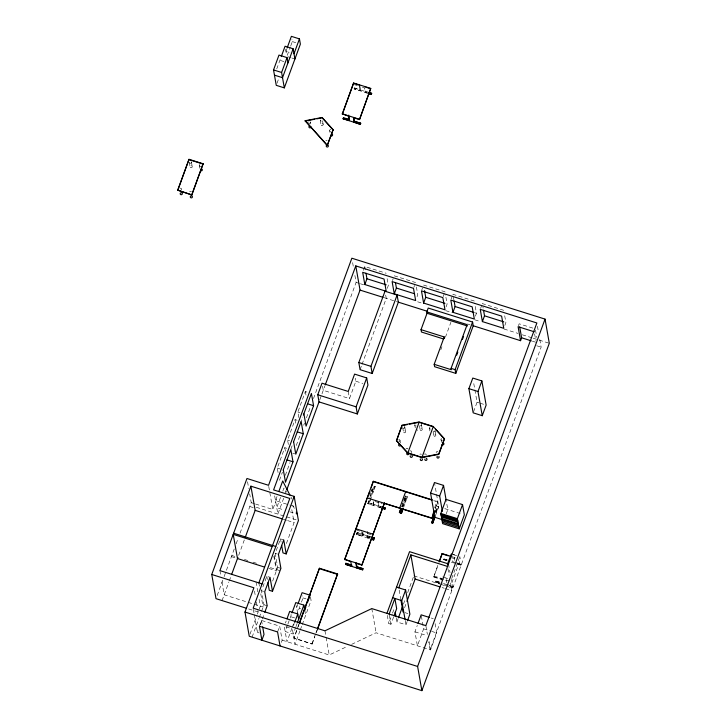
<?xml version="1.0" encoding="UTF-8"?>
<svg xmlns="http://www.w3.org/2000/svg" width="727" height="727" viewBox="0 0 727 727"><rect width="100%" height="100%" fill="white"/><g stroke="black" fill="none" stroke-linecap="round" stroke-linejoin="round"><path stroke-width="0.55" stroke-dasharray="3.63 2.73" d="M276.733 68.956L280.904 57.597M286.72 49.072L285.938 51.19L289.973 52.462M277.014 83.269L278.904 78.107M287.256 55.361L290.364 46.882M290.755 45.819L292.309 41.584L291.936 39.485M354.122 88.858L354.476 87.894L360.528 89.803L360.174 90.766L354.122 88.858L367.017 93.12M354.158 89.067L354.476 87.894M367.226 92.992L365.208 92.356L364.927 87.749M217.173 595.522L223.725 577.656M224.107 576.611L226.033 571.358M226.424 570.304L234.585 548.04M236.148 543.787L238.102 538.462M240.055 533.136L251.233 502.675L249.679 493.878M222.062 600.575L228.878 582M229.269 580.937L230.832 576.675M238.674 555.31L244.426 539.634M278.077 472.532L277.287 468.088L284.784 447.659L286.801 448.295M288.365 444.488L287.583 440.044L295.071 419.606L297.089 420.242M298.852 417.552L297.87 411.991L305.367 391.562L308.384 392.516M279.45 480.32L282.449 472.141M290.864 449.204L292.736 444.097M300.396 423.196L302.65 417.071M277.014 496.486L275.497 500.63L289.573 505.065M255.55 504.038L272.807 509.473L277.505 496.677M285.32 475.358L290.018 462.563M296.271 445.506L300.187 434.846M303.704 425.25L304.486 423.123M306.44 417.789L310.747 406.066M313.482 398.605L356.112 282.394L354.558 273.606M363.382 270.389L364.8 266.527L386.173 273.27M280.54 497.35L276.742 507.691L283.239 509.745M282.812 491.134L283.957 488.035L286.011 492.052M283.694 498.204L277.868 514.08L274.552 495.26M285.629 492.915L286.411 490.798M319.798 399.786L324.833 386.055M259.303 617.432L263.956 604.746L261.484 590.751L266.791 576.302L270.017 577.311M272.643 581.073L277.678 567.351L275.206 553.356L280.513 538.898L283.739 539.916M250.024 634.135L257.004 615.124M257.385 614.07L258.158 611.952L257.576 608.653M259.221 609.062L260.284 606.173L258.93 598.475M252.078 637.134L258.921 618.468M286.42 543.505L294.081 522.631L291.754 509.436M259.412 626.229L261.538 620.449L279.686 626.165L282.158 640.16L280.031 645.949M259.303 632.963L257.422 632.363L258.194 630.254M260.139 624.975L264.392 613.361M387.264 288.383L388.327 285.493L386.955 277.714M392.471 280.631L393.18 278.705M322.552 386.246L323.27 390.326L349.487 398.587L355.848 381.239L355.312 378.185M360.092 369.67L361.655 365.417M362.046 364.354L386.255 298.352L385.537 294.271M277.569 631.954L279.686 626.165M285.42 623.075L286.193 620.958M287.501 625.129L285.175 631.49L293.235 634.035L295.571 627.674M287.892 624.066L289.837 618.768M290.1 618.068L291.609 613.933M413.845 287.365L414.554 285.438M297.816 604.355L296.652 607.536L300.687 608.808M291.89 628.255L286.965 641.677L284.248 626.256L291.309 628.482M292.272 627.219L293.79 623.094M299.906 606.4L297.579 612.761L296.316 605.627M301.469 602.165L303.023 597.921L302.65 595.831M293.481 625.62L294.262 623.502M295.962 626.61L297.125 623.43M417.062 296.707L417.771 294.771L416.398 286.992M298.933 624.129L293.908 637.833L312.147 644.031L293.99 638.306L297.861 627.764M298.243 626.71L299.024 624.602M421.814 289.873L422.523 287.947M299.96 630.8L295.035 644.222L292.318 628.8M300.342 629.764L301.85 625.629M302.232 624.602L311.083 600.466L310.347 596.276M312.056 643.559L315.536 634.062M315.927 633.008L317.09 629.846M312.147 644.031L314.846 636.652M316.399 632.435L317.554 629.273M370.834 491.579L371.897 488.689M443.188 296.616L444.252 293.726M356.484 534.363L357.193 532.437L363.236 534.345L362.537 536.272L356.484 534.363L369.38 538.616M380.694 507.782L367.835 503.729L369.916 497.741M375.168 486.49L373.051 492.27L372.042 491.952L374.16 486.172L375.168 486.49L370.697 498.986M356.521 534.572L357.193 532.437M367.835 503.729L370.07 497.641M370.443 496.614L374.16 486.172M370.924 498.059L369.198 503.084L370.325 500.003M446.051 306.912L447.114 304.022L445.742 296.243M367.798 503.52L373.851 505.429L373.396 499.912M451.158 299.124L452.212 296.234M369.589 538.498L367.571 537.862L368.28 535.935L367.48 531.382M380.903 507.655L378.885 507.019L378.603 502.412M440.789 349.86L441.943 346.706M445.433 337.201L450.904 322.288M404.357 498.913L405.421 496.023L407.438 496.659L403.712 507.101M401.704 506.474L404.703 498.277M402.703 506.783L406.429 496.341L404.303 502.13L403.667 498.486M403.303 501.812L405.312 502.448L407.438 496.659M475.394 316.163L476.458 313.273L474.695 303.268M480.602 308.402L481.656 305.513M393.616 616.959L390.944 624.248L388.718 623.548L392.162 614.179M392.544 613.134L394.452 607.926M435.564 511.981L437.69 506.192L438.699 506.51L436.573 512.299L435.564 511.981L434.764 507.428L436.882 501.639M435.2 508.791L437.836 501.621L433.528 500.267M436.573 512.299L435.773 507.746L437.89 501.957L433.646 500.621M435.473 512.544L437.69 506.192M504.838 325.442L505.901 322.552L504.529 314.773M435.228 516.261L438.735 506.719L434.664 483.637M473.559 411.782L477.057 402.24L473.377 381.348M407.156 621.603L405.993 624.784L396.915 621.921L398.069 618.786M403.449 604.128L405.366 598.884M407.674 592.605L413.436 576.902M404.585 607.772L406.148 603.51M446.251 513.816L447.805 509.572L446.187 500.403M518.451 325.723L519.16 323.797L533.136 328.204M441.462 580.128L441.135 578.301L440.789 579.274L433.728 577.047L437.908 565.143M433.728 577.047L437.954 565.524M421.351 615.923L423.632 628.837L417.407 645.803L414.944 631.808L417.271 625.447M439.862 583.472L435.537 581.918L435.891 580.946L439.926 582.218M446.987 560.771L443.743 559.554L444.024 558.781L447.05 559.735M435.573 582.118L435.891 580.946M443.779 559.754L444.024 558.781M454.348 560.317L454.311 557.727L454.629 559.545M451.712 578.592L459.428 557.564M451.876 582.763L460.364 559.636L459.809 556.509M446.987 584.444L453.03 586.353L452.676 587.316L448.65 586.044M451.276 562.116L460.918 565.161L461.163 564.188L455.111 562.28M453.03 586.353L452.712 587.516L440.925 583.808M460.918 565.161L461.163 564.188M539.779 339.473L541.133 347.161L430.111 649.802L428.757 642.114M351.623 644.367L376.068 632.772L430.52 649.929L436.736 632.972L435.028 623.284M282.158 640.16L329.213 654.991L347.551 646.294M292.309 41.584L296.343 42.848M287.874 56.742L290.9 57.697M291.909 58.015L294.926 58.969M283.939 61.577L279.904 60.305L279.531 58.215M354.331 84.632L357.348 85.586M362.391 87.167L364.409 87.803L365.208 92.356M365.563 91.393L367.58 92.029M354.512 88.103L367.362 92.156M394.243 275.815L415.617 282.549M423.577 285.057L444.96 291.8L445.542 295.135M474.304 301.042L452.921 294.308L453.902 299.86M503.747 310.32L482.364 303.586L483.146 308.03M474.322 312.601L476.458 313.273M356.112 282.394L359.347 283.421M360.428 283.757L363.664 284.775M417.634 301.787L423.023 303.486M445.696 310.629L452.167 312.674M474.831 319.816L480.229 321.516M503.975 329.004L518.006 333.42M522.322 334.783L532.037 337.846M533.118 338.182L549.303 343.289M532.382 341.181L535.608 342.199M384.156 297.688L395.334 301.214M396.342 301.532L398.351 302.159M467.57 323.978L470.069 324.769M536.699 345.761L541.133 347.161M477.057 402.24L479.075 402.876M480.084 403.194L484.118 404.466M355.848 381.239L362.909 383.465M297.87 411.991L299.887 412.627M287.583 440.044L289.591 440.68M292.763 453.221L294.78 453.857M374.196 486.381L375.205 486.699M407.474 496.868L405.421 496.023M437.727 506.401L438.735 506.719M444.779 508.618L460.209 513.489M434.764 507.428L435.773 507.746M401.531 506.628L402.54 506.946L402.222 505.129M277.287 468.088L280.313 469.042M375.059 501.512L382.12 503.738M374.205 504.465L368.153 502.557L383.184 507.491M379.24 506.056L381.257 506.692M451.24 553.81L456.601 555.492M453.23 554.628L457.129 555.855M290.655 505.41L293.899 506.428M451.731 556.591L455.629 557.818M452.012 557.863L454.03 558.5M356.693 530.128L359.711 531.083M370.806 534.581L366.772 533.309L367.571 537.862M444.061 558.981L447.278 559.999M461.2 564.388L452.63 561.689L451.912 557.609M443.743 559.554L446.769 560.508M456.847 563.689L460.882 564.952M368.28 535.935L370.297 536.571M357.23 532.637L372.224 537.371M289.737 511.79L297.316 514.18M369.943 537.535L367.926 536.899L367.289 533.254M369.725 537.653L356.875 533.6L362.891 535.308L362.082 530.755M251.233 502.675L254.468 503.693M256.286 507.282L298.433 520.559M249.815 506.528L253.85 507.8M283.266 519.223L286.511 520.241M287.592 520.587L294.081 522.631M442.752 576.938L448.114 578.628M445.715 578.065L447.668 578.683M434.083 576.084L450.213 581.164M433.665 576.702L447.041 580.918M435.927 581.155L442.352 583.181M443.425 583.517L453.066 586.553M435.537 581.918L439.571 583.181M413.817 575.857L439.762 584.035M440.844 584.372L452.739 588.116L451.185 579.328M442.107 587.561L444.261 588.243M445.342 588.588L451.821 590.624L450.467 582.936M275.206 553.356L277.36 554.038M277.678 567.351L280.904 568.369M431.247 618.023L433.265 618.659M231.858 555.492L234.876 556.446M244.39 559.445L248.716 560.808M253.041 562.171L257.367 563.534M270.335 567.623L280.049 570.686M231.431 556.646L236.475 558.236M268.836 568.432L276.405 570.822L273.688 555.437M404.984 612.634L407.92 613.561M423.632 628.837L430.693 631.063M431.702 631.381L436.736 632.972M414.944 631.808L427.04 635.625M303.023 597.921L306.049 598.875M261.484 590.751L263.637 591.433M263.956 604.746L267.182 605.764M294.653 617.914L290.618 616.65L290.246 614.551M248.607 608.944L258.158 611.952M290.927 497.059L291.954 499.067M292.69 505.129L295.253 510.154M537.453 326.278L538.416 331.776M535.481 329.958L536.808 337.492M534.609 333.929L535.744 340.381M441.016 439.608L441.489 442.298M435.046 430.511L435.837 434.991M433.11 431.829L433.746 435.409M429.43 428.258L429.902 430.947M448.477 563.934L450.022 572.731M447.941 568.641L449.104 575.239M421.442 424.668L422.233 429.157M359.72 85.25L360.528 89.803M419.506 425.977L420.133 429.566M359.365 86.213L360.174 90.766M446.66 582.627L446.178 579.892L446.151 582.681M414.799 425.204L415.271 427.894M404.803 427.131L405.593 431.611M402.694 427.531L403.485 432.011M399.959 440.308L400.432 442.997M364.8 266.527L365.381 269.862M404.512 497.895L405.312 502.448M429.003 641.323L430.52 649.929M425.849 625.62L427.394 634.417M402.749 502.711L403.549 507.264M329.685 130.669L330.003 132.468M352.622 262.611L353.595 268.109M323.151 124.326L322.361 119.846A1.072 1.009 -10 0 1 321.361 121.055A1.072 1.009 -10 0 1 320.253 119.973M320.262 120.237L321.052 124.726M405.221 620.385L405.993 624.784M399.15 590.033L400.695 598.83M378.085 502.466L378.885 507.019M310.256 122.172L310.574 123.963M396.16 617.614L396.915 621.921M372.406 488.635L373.051 492.27M371.724 490.134L372.042 491.952M373.205 501.784L373.851 505.429M370.479 492.542L371.279 497.095L370.27 496.777L369.47 492.224M389.327 615.069L390.944 624.248M348.224 391.453L349.487 398.587M387.282 615.396L388.718 623.548M285.602 49.291L286.683 55.406M362.918 532.527L363.236 534.345M361.728 531.719L362.537 536.272M371.797 608.59L376.068 632.772M305.367 391.562L306.34 397.124M295.071 419.606L296.053 425.168M324.951 630.809L325.923 636.307M326.114 637.406L329.213 654.991M284.784 447.659L285.566 452.103M304.722 610.08L305.64 615.306M280.513 538.898L281.076 542.133M268.736 486.39L272.807 509.473M274.306 555.373L276.823 569.668M199.416 165.602L199.889 168.291M266.791 576.302L267.363 579.528M191.428 162.012L192.219 166.492M247.543 481.792L248.707 488.38M189.329 162.421L190.12 166.901M258.839 582.881L259.421 586.18M260.784 593.868L263.11 607.063L224.189 594.795L221.471 579.401M256.022 581.991L257.767 591.878M261.538 620.449L262.293 624.757M254.477 591.069L255.45 596.567M256.413 602.065L257.385 607.554M253.35 609.281L254.132 613.679M254.323 614.778L257.422 632.363M219.917 570.613L220.699 575.012M419.879 454.284A1.072 1.009 -10 0 1 421.387 454.366M409.801 451.103A1.072 1.009 -10 0 1 411.309 451.185A1.072 1.009 -10 0 1 411.191 452.621M421.36 424.423A1.072 1.009 -10 0 1 419.797 425.722M430.675 429.048A1.072 1.009 -10 0 1 430.02 427.149M398.996 439.499A1.072 1.009 -10 0 1 399.977 440.571A1.072 1.009 -10 0 1 398.832 441.525M398.032 439.953A1.072 1.009 -10 0 1 398.214 439.753M417.652 429.802A1.072 1.009 -10 0 1 417.098 430.393M416.307 425.904A1.072 1.009 -10 0 1 414.972 424.441M405.966 448.886A1.072 1.009 -10 0 1 408.02 448.986M404.357 426.485A1.072 1.009 -10 0 1 404.675 427.812A1.072 1.009 -10 0 1 403.303 428.258A1.072 1.009 -10 0 1 402.74 427.003M442.525 440.308A1.072 1.009 -10 0 1 441.098 439.862A1.072 1.009 -10 0 1 441.598 438.499M424.432 454.157A1.072 1.009 -10 0 1 426.131 455.238M435.064 430.775A1.072 1.009 -10 0 1 433.401 431.574M436.173 452.794A1.072 1.009 -10 0 1 438.045 451.912M189.683 191.819A1.072 1.009 -10 0 1 191.374 191.701M180.014 188.293A1.072 1.009 -10 0 1 181.177 189.956M191.346 161.757A1.072 1.009 -10 0 1 190.847 163.121A1.072 1.009 -10 0 1 189.42 162.675M200.925 166.301A1.072 1.009 -10 0 1 199.498 165.847A1.072 1.009 -10 0 1 199.998 164.484M325.832 140.765A1.072 1.009 -10 0 1 327.132 140.693M310.02 121.7A1.072 1.009 -10 0 1 308.848 123.336M308.157 122.572A1.072 1.009 -10 0 1 308.33 121.809M330.649 131.496A1.072 1.009 -10 0 1 329.676 130.406A1.072 1.009 -10 0 1 330.84 129.47M420.588 430.211A1.072 1.009 -10 0 0 422.251 429.421A1.072 1.009 -10 0 0 420.724 428.457A1.072 1.009 -10 0 0 420.588 430.211M403.93 432.656A1.072 1.009 -10 0 0 405.602 431.874A1.072 1.009 -10 0 0 404.076 430.902A1.072 1.009 -10 0 0 403.93 432.656M434.192 436.055A1.072 1.009 -10 0 0 435.855 435.255A1.072 1.009 -10 0 0 434.328 434.301A1.072 1.009 -10 0 0 434.192 436.055M190.565 167.546A1.072 1.009 -10 0 0 192.237 166.756A1.072 1.009 -10 0 0 190.71 165.792A1.072 1.009 -10 0 0 190.565 167.546M321.498 125.371A1.072 1.009 -10 0 0 323.17 124.59A1.072 1.009 -10 0 0 321.652 123.617A1.072 1.009 -10 0 0 321.498 125.371"/><path stroke-width="1.09" d="M177.697 190.156L189.011 159.313L203.124 163.757L191.873 194.945L177.697 190.156L191.873 194.945M177.751 190.492L189.011 159.313M191.81 194.6L203.124 163.757M287.11 48.009L291.382 36.35L299.451 38.894L300.378 44.12L284.321 87.876L276.26 85.341L273.534 69.919L278.986 55.079L287.047 57.615L287.974 62.849M281.276 56.561L285.066 46.237L293.135 48.773L294.926 58.969M284.321 87.876L281.603 72.464L287.047 57.615M293.135 48.773L282.521 77.689L274.461 75.145M294.008 53.734L299.451 38.894M343.162 118.737L349.205 120.646L348.406 116.093L342.299 113.848L353.613 83.005L370.752 88.412L359.502 119.591L353.449 117.683L354.249 122.236L360.338 124.344L343.162 118.737L343.517 117.774L349.56 119.682M342.353 114.194L353.613 83.005M343.199 118.946L343.517 117.774M348.406 116.093L348.76 115.13M354.249 122.236L353.967 117.629M359.502 119.591L370.752 88.412M360.301 124.144L360.656 123.181L354.603 121.273M368.08 93.456L371.297 94.465L371.615 93.301L368.589 92.347M360.338 124.344L360.656 123.181M371.297 94.465L371.615 93.301M211.748 574.484L246.962 478.493L268.545 485.291L351.85 258.212L545.041 319.108L549.303 343.289L421.878 690.65L249.252 636.243L244.99 612.061L253.896 587.77L211.748 574.484L216.01 598.666L246.48 608.272M258.839 582.881L289.819 498.449L250.897 486.181L219.917 570.613L262.065 583.899M231.613 574.539L237.902 557.4M245.19 537.535L255.159 510.363L250.897 486.181M294.171 496.377L253.16 608.181L324.951 630.809L371.797 608.59L425.849 625.62L536.871 322.979L355.776 265.9L273.606 489.898L294.171 496.377L298.433 520.559L286.202 553.91L282.976 552.893L281.649 545.359M283.194 470.096L290.836 449.559L292.99 461.79L285.493 482.219L283.339 469.996M293.481 442.052L301.123 421.515L303.277 433.746L295.789 454.175L293.626 441.952M303.395 415.026L311.41 393.471L313.573 405.693L306.076 426.131L303.922 413.899M278.914 491.316L282.712 480.965L289.9 495.051M317.763 394.761L322.006 383.193L348.224 391.453L354.594 374.105L366.69 377.922L367.944 385.056L357.339 413.963L319.026 401.895L317.763 394.761L356.085 406.838L357.339 413.963M286.801 489.734L319.026 401.895M325.223 384.992L360.038 290.091L355.776 265.9M364.827 284.539L362.673 272.316L384.047 279.05L386.21 291.282L364.827 284.539L366.953 278.759L365.972 273.198M264.782 612.307L267.182 605.764L264.71 591.769L270.017 577.311L272.489 591.305L269.263 590.288L267.927 582.754M272.489 591.305L280.904 568.369L278.432 554.374L283.739 539.916L286.202 553.91M358.829 362.537L385.001 291.218L397.096 295.035L398.351 302.159L372.188 373.487L360.092 369.67L358.829 362.537L370.934 366.353L372.188 373.487M394.27 293.817L392.117 281.594L413.49 288.328L415.653 300.56L394.27 293.817L396.397 288.037L395.415 282.476M356.085 406.838L366.69 377.922M370.934 366.353L397.096 295.035M286.974 618.841L289.691 611.416L297.761 613.961L298.679 619.186M291.99 612.897L295.78 602.574L303.85 605.118L304.74 610.207M298.206 603.292L302.096 592.687L310.165 595.231L307.439 602.656M294.653 622.439L297.761 613.961M297.407 622.676L303.85 605.118M299.324 623.075L319.435 568.25L337.582 573.966L317.554 629.273M299.406 623.548L319.435 568.25M304.722 610.08L305.885 606.9M423.614 303.068L421.46 290.845L442.834 297.579L444.997 309.802L423.614 303.068L425.74 297.288L424.559 290.618M426.813 311.901L428.221 308.048L472.586 322.034L473.25 325.769L455.784 373.378L434.61 366.708L434.183 364.327L444.224 336.955L421.033 329.649L427.049 313.264L426.813 311.901L467.143 324.615L451.085 368.371L451.331 369.734L434.183 364.327M317.472 628.791L337.582 573.966M351.577 566.151L351.923 565.188L345.879 563.28L345.525 564.243L351.577 566.151L350.768 561.598L344.662 559.354L373.296 481.283L432.456 499.931M344.716 559.69L366.617 500.003M366.999 498.967L369.47 492.224M371.243 487.408L373.296 481.283M356.33 563.134L356.966 566.778L363.018 568.678L362.7 569.85L345.561 564.443L345.879 563.28M396.424 440.653L402.086 425.231L419.025 421.969L433.147 426.422L444.488 438.926L438.835 454.339L421.887 457.601L407.774 453.157L396.424 440.653L407.711 452.812L421.833 457.265L438.772 454.002L444.433 438.581M396.488 440.998L402.086 425.231M362.7 569.85L356.612 567.742L356.966 566.778M452.957 312.319L450.804 300.087L472.177 306.83L474.331 319.053L452.957 312.319L455.084 306.53L454.102 300.978M361.864 565.097L384.429 503.066L361.864 565.097L355.812 563.189L356.612 567.742M371.515 539.298L373.66 539.97L374.332 537.844L372.315 537.208M381.766 508.118L384.974 509.127L385.292 507.964L382.266 507.01M456.683 355.149L457.828 352.022M462.408 339.518L463.562 336.392M402.967 509.154L401.458 513.253L399.414 512.408L400.822 508.555M399.441 512.617L400.95 508.518M401.831 508.873L400.45 512.935M401.458 513.253L403.194 508.228M455.784 373.378L455.12 369.643L472.586 322.034M482.401 321.598L480.247 309.366L501.621 316.109L503.775 328.331L482.401 321.598L484.518 315.809L483.546 310.256M458.437 524.658L434.846 517.315L430.575 493.133L434.464 482.537L443.543 485.391L446.06 499.685M468.906 388.654L472.795 378.058L481.865 380.912L486.136 405.093L482.246 415.699L473.168 412.836L468.906 388.654L477.984 391.517L482.246 415.699M386.928 613.352L409.555 551.666L448.477 563.934M389.145 614.051L394.87 598.439L396.669 608.626L393.998 615.914M398.76 587.834L410.855 554.874L447.559 566.442M442.37 511.381L439.653 495.996L443.543 485.391M477.984 391.517L481.865 380.912M384.565 503.429L431.883 518.342L434.455 510.836M405.021 619.286L401.731 600.602L405.621 589.997L396.542 587.134M431.883 518.342L434.001 512.562M434.973 516.961L432.719 523.104L431.711 522.786L433.801 516.797L433.156 513.153M431.711 522.786L434.337 515.616M432.719 523.104L434.81 517.115L433.801 516.797M398.451 617.732L402.295 607.263M406.929 601.383L415.117 579.056L410.855 554.874M440.844 513.462L446.005 499.385L462.545 504.602L464.344 514.789L459.182 528.856L442.643 523.649L440.844 513.462L457.383 518.669L459.182 528.856M407.547 620.54L409.883 614.179L405.621 589.997M439.063 561.989L442.152 553.574L450.667 556.255M439.499 561.299L442.152 553.574M472.977 325.687L520.559 340.681L521.622 337.791L519.723 327.023M418.052 623.33L421.16 614.842L429.23 617.387M457.383 518.669L462.545 504.602M447.387 564.325L451.276 554.01M421.878 690.65L417.616 666.468L545.041 319.108M327.259 145.5L333.111 129.688L322.088 117.474L305.14 120.737L327.259 145.5L333.111 129.688M305.204 121.082L314.736 119.246M316.854 118.837L322.143 117.819L333.175 130.024M402.14 425.577L407.438 424.559M409.555 424.15L419.088 422.314L432.192 426.44M353.667 83.351L359.72 85.25M365.772 87.158L369.807 88.43M368.435 92.493L371.651 93.501M368.235 93.31L371.261 94.265M273.534 69.919L281.603 72.464M342.299 113.848L359.438 119.255M344.616 118.319L348.905 119.673M354.258 121.354L360.692 123.381M189.065 159.649L203.187 164.102M366.953 278.759L386.191 284.82M396.397 288.037L414.563 293.763M425.74 297.288L444.979 303.35M455.084 306.53L473.25 312.256M484.518 315.809L503.766 321.879M534.227 331.776L518.097 326.687L520.559 340.681M521.622 337.791L531.301 340.836M360.038 290.091L383.111 297.361M398.351 302.159L427.558 311.365M427.049 313.264L467.379 325.978M443.597 339L421.46 332.021L421.033 329.649M451.085 368.371L455.12 369.643M307.521 403.785L313.573 405.693M297.234 431.838L303.277 433.746M430.575 493.133L439.653 495.996M374.369 481.937L431.484 499.94M286.938 459.882L292.99 461.79M440.998 514.307L457.537 519.514M441.144 515.134L457.683 520.35M441.262 515.825L457.801 521.032M441.471 516.97L458.001 522.186M441.743 518.542L458.283 523.758M442.134 520.768L458.673 525.975M431.82 518.006L367.353 498.004M442.389 522.204L458.928 527.42M399.414 512.408L401.422 513.044M431.674 522.577L432.683 522.895M383.184 507.491L385.292 507.964M381.911 507.973L384.974 509.127M442.216 553.91L448.259 555.819M372.224 537.371L374.332 537.844M370.952 537.853L374.014 539.007M371.606 539.134L373.66 539.97M255.159 510.363L282.185 518.878M415.117 579.056L439.944 586.88M344.662 559.354L361.801 564.752M345.916 563.48L351.268 565.17M356.63 566.86L363.018 568.678M233.64 533.218L275.787 546.495M272.134 546.64L233.213 534.372L237.484 558.554L264.51 567.069M320.589 569.059L337.673 574.439M392.653 597.739L401.731 600.602M244.99 612.061L417.616 666.468M435.464 429.194L444.488 438.926M305.14 120.737L327.195 145.155M296.289 512.162L297.316 514.18M444.224 336.955L444.506 338.546M433.201 426.758L421.887 457.601M419.088 422.314L407.774 453.157M349.078 116.956L349.405 118.774M405.63 491.788L399.614 508.173M400.895 599.929L403.022 612.025M395.206 612.234L395.97 616.541M373.178 534.254L356.039 528.847M280.031 645.949L277.569 631.954L259.412 626.229L261.884 640.223L264.001 634.444L262.674 626.91M411.891 455.502A1.072 1.009 -10 0 1 412.173 456.901A1.072 1.009 -10 0 1 410.682 457.192A1.072 1.009 -10 0 1 410.401 455.793M421.969 458.673A1.072 1.009 -10 0 1 422.251 460.082A1.072 1.009 -10 0 1 420.769 460.373A1.072 1.009 -10 0 1 420.488 458.964M400.713 445.315A1.072 1.009 -10 0 1 399.223 445.915A1.072 1.009 -10 0 1 398.823 444.442M408.728 453.221A1.072 1.009 -10 0 1 407.829 454.693A1.072 1.009 -10 0 1 406.757 453.366M443.206 442.925A1.072 1.009 -10 0 1 443.734 444.442A1.072 1.009 -10 0 1 442.043 444.56M426.276 458.437A1.072 1.009 -10 0 1 426.922 459.728A1.072 1.009 -10 0 1 425.559 460.364A1.072 1.009 -10 0 1 424.904 459.082M438.835 456.402A1.072 1.009 -10 0 1 438.708 457.828A1.072 1.009 -10 0 1 437.209 457.746A1.072 1.009 -10 0 1 437.327 456.311M181.35 192.673A1.072 1.009 -10 0 1 182.277 194A1.072 1.009 -10 0 1 180.669 194.536A1.072 1.009 -10 0 1 180.578 192.928M191.437 195.854A1.072 1.009 -10 0 1 192.328 197.262A1.072 1.009 -10 0 1 190.61 197.599A1.072 1.009 -10 0 1 190.892 195.954M201.852 169.028A1.072 1.009 -10 0 1 202.051 170.536A1.072 1.009 -10 0 1 200.443 170.554M327.395 145A1.072 1.009 -10 0 1 328.268 146.427A1.072 1.009 -10 0 1 326.55 146.745A1.072 1.009 -10 0 1 326.85 145.1M311.065 126.916A1.072 1.009 -10 0 1 309.511 127.77A1.072 1.009 -10 0 1 309.311 126.098M331.903 134.004A1.072 1.009 -10 0 1 332.403 135.531A1.072 1.009 -10 0 1 330.712 135.631"/></g></svg>
